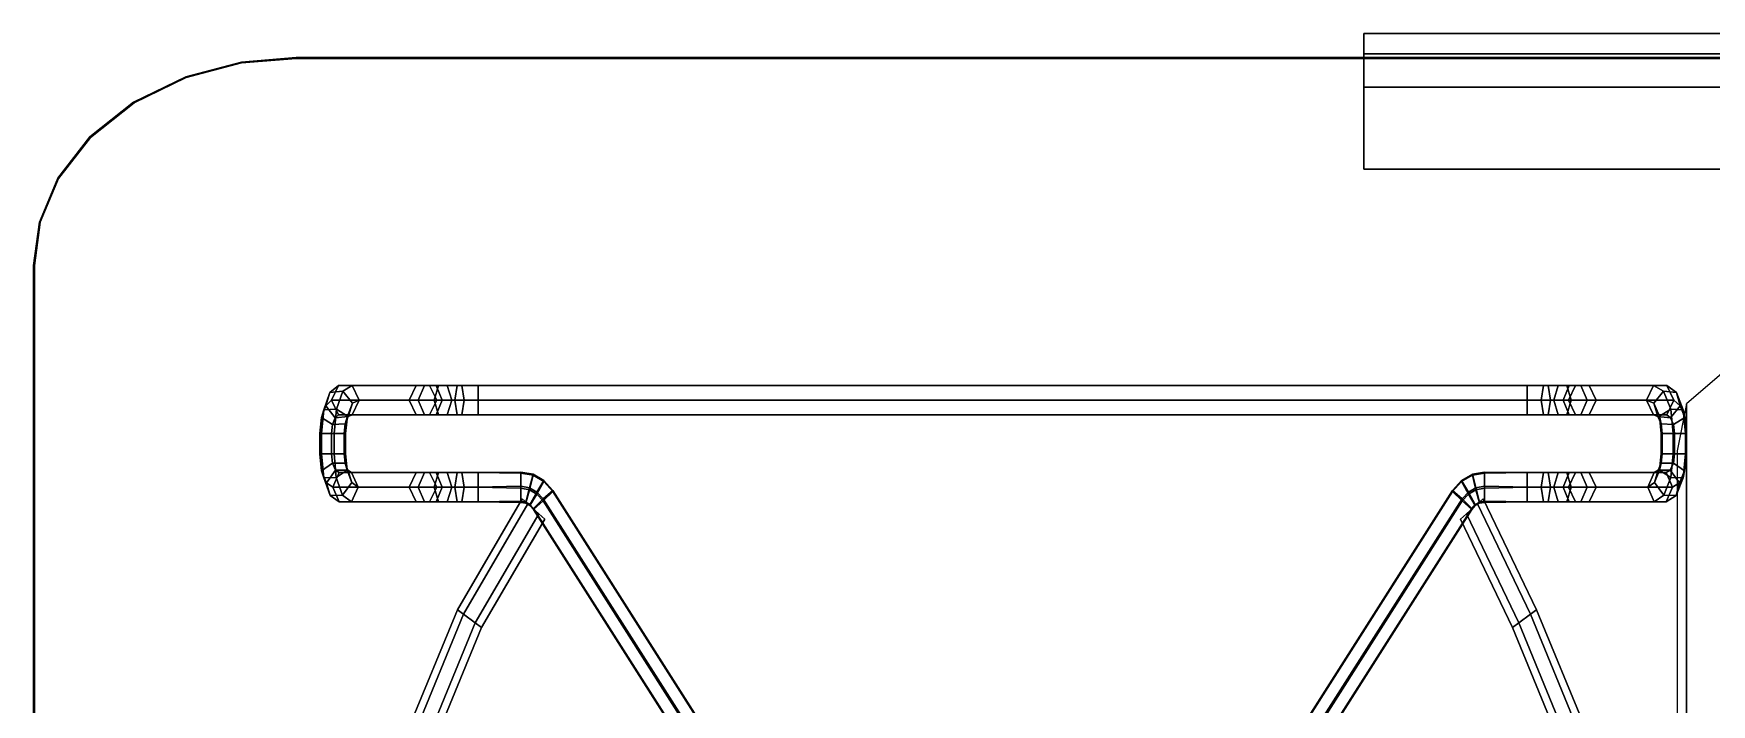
# Model space of a CAD drawing. Extents: x 126968 to 132038, y -1805 to 3860.
# Drawn here: x 129451.51 to 129476.88, y 2836.94 to 2847.09 of the extents above; entities that cross this region are included whole.
import ezdxf

# ---------------------------------------------------------------- set-up
doc = ezdxf.new("R2010")
doc.units = 0
doc.header["$MEASUREMENT"] = 0
doc.layers.get('0').update_dxf_attribs({"linetype": 'CONTINUOUS'})

msp = doc.modelspace()

# ---------------------------------------------------------------- meshes
mesh = msp.add_polyface()
corners = [(129471.629, 2846.274, -1.026), (129503.925, 2846.274, -1.026), (129471.629, 2846.274, 2.504), (129503.925, 2846.274, 2.504), (129503.925, 2846.274, 2.504), (129503.925, 2847.086, 2.504), (129471.629, 2846.274, 2.504), (129471.629, 2847.086, 2.504), (129503.925, 2846.274, -1.026), (129503.925, 2847.086, -1.026), (129503.925, 2846.274, 2.504), (129503.925, 2847.086, 2.504), (129471.629, 2846.274, -1.026), (129471.629, 2847.086, -1.026), (129503.925, 2846.274, -1.026), (129503.925, 2847.086, -1.026), (129471.629, 2846.274, 2.504), (129471.629, 2847.086, 2.504), (129471.629, 2846.274, -1.026), (129471.629, 2847.086, -1.026), (129471.629, 2847.086, -1.026), (129503.925, 2847.086, -1.026), (129471.629, 2847.086, 2.504), (129503.925, 2847.086, 2.504)]
mesh.append_faces([[corners[k] for k in face] for face in [(0, 1, 3, 2), (4, 5, 7, 6), (8, 9, 11, 10), (12, 13, 15, 14), (16, 17, 19, 18), (20, 22, 23, 21)]])
mesh = msp.add_polyface()
corners = [(129471.629, 2846.781, 2.802), (129503.925, 2846.781, 2.802), (129471.629, 2846.781, 3.641), (129503.925, 2846.781, 3.641), (129503.925, 2846.781, 3.641), (129503.925, 2847.086, 3.641), (129471.629, 2846.781, 3.641), (129471.629, 2847.086, 3.641), (129503.925, 2846.781, 2.802), (129503.925, 2847.086, 2.802), (129503.925, 2846.781, 3.641), (129503.925, 2847.086, 3.641), (129471.629, 2846.781, 2.802), (129471.629, 2847.086, 2.802), (129503.925, 2846.781, 2.802), (129503.925, 2847.086, 2.802), (129471.629, 2846.781, 3.641), (129471.629, 2847.086, 3.641), (129471.629, 2846.781, 2.802), (129471.629, 2847.086, 2.802), (129471.629, 2847.086, 2.802), (129503.925, 2847.086, 2.802), (129471.629, 2847.086, 3.641), (129503.925, 2847.086, 3.641)]
mesh.append_faces([[corners[k] for k in face] for face in [(0, 1, 3, 2), (4, 5, 7, 6), (8, 9, 11, 10), (12, 13, 15, 14), (16, 17, 19, 18), (20, 22, 23, 21)]])
mesh = msp.add_polyface()
corners = [(129471.629, 2847.086, 2.803), (129503.925, 2847.086, 2.803), (129471.629, 2845.036, 2.803), (129503.925, 2845.036, 2.803), (129503.925, 2845.036, 2.803), (129503.925, 2845.036, 2.504), (129471.629, 2845.036, 2.803), (129471.629, 2845.036, 2.504), (129503.925, 2847.086, 2.803), (129503.925, 2847.086, 2.504), (129503.925, 2845.036, 2.803), (129503.925, 2845.036, 2.504), (129471.629, 2847.086, 2.803), (129471.629, 2847.086, 2.504), (129503.925, 2847.086, 2.803), (129503.925, 2847.086, 2.504), (129471.629, 2845.036, 2.803), (129471.629, 2845.036, 2.504), (129471.629, 2847.086, 2.803), (129471.629, 2847.086, 2.504), (129471.629, 2847.086, 2.504), (129503.925, 2847.086, 2.504), (129471.629, 2845.036, 2.504), (129503.925, 2845.036, 2.504)]
mesh.append_faces([[corners[k] for k in face] for face in [(0, 2, 3, 1), (4, 6, 7, 5), (8, 10, 11, 9), (12, 14, 15, 13), (16, 18, 19, 17), (20, 21, 23, 22)]])
mesh = msp.add_polyface()
corners = [(129471.629, 2847.086, 3.641), (129503.925, 2847.086, 3.641), (129471.629, 2845.036, 3.641), (129503.925, 2845.036, 3.641), (129503.925, 2845.036, 3.641), (129503.925, 2845.036, 3.94), (129471.629, 2845.036, 3.641), (129471.629, 2845.036, 3.94), (129503.925, 2847.086, 3.641), (129503.925, 2847.086, 3.94), (129503.925, 2845.036, 3.641), (129503.925, 2845.036, 3.94), (129471.629, 2847.086, 3.641), (129471.629, 2847.086, 3.94), (129503.925, 2847.086, 3.641), (129503.925, 2847.086, 3.94), (129471.629, 2845.036, 3.641), (129471.629, 2845.036, 3.94), (129471.629, 2847.086, 3.641), (129471.629, 2847.086, 3.94), (129471.629, 2847.086, 3.94), (129503.925, 2847.086, 3.94), (129471.629, 2845.036, 3.94), (129503.925, 2845.036, 3.94)]
mesh.append_faces([[corners[k] for k in face] for face in [(0, 1, 3, 2), (4, 5, 7, 6), (8, 9, 11, 10), (12, 13, 15, 14), (16, 17, 19, 18), (20, 22, 23, 21)]])
mesh = msp.add_polyface()
corners = [(129520.072, 2784.392, 1.328), (129520.9, 2784.462, 1.345), (129521.742, 2784.684, 1.402), (129522.529, 2785.066, 1.499), (129523.191, 2785.591, 1.632), (129523.674, 2786.214, 1.79), (129523.955, 2786.88, 1.959), (129524.042, 2787.536, 2.125), (129520.072, 2784.392, 0.53), (129520.9, 2784.462, 0.548), (129521.742, 2784.684, 0.604), (129522.529, 2785.066, 0.701), (129523.191, 2785.591, 0.834), (129523.674, 2786.214, 0.992), (129523.955, 2786.88, 1.162), (129524.042, 2787.536, 1.328), (129524.042, 2843.577, 3.621), (129523.955, 2844.233, 3.621), (129523.674, 2844.899, 3.621), (129523.191, 2845.522, 3.621), (129522.529, 2846.047, 3.621), (129521.742, 2846.429, 3.621), (129520.9, 2846.651, 3.621), (129520.072, 2846.721, 3.621), (129524.042, 2843.577, 2.823), (129523.955, 2844.233, 2.823), (129523.674, 2844.899, 2.823), (129523.191, 2845.522, 2.823), (129522.529, 2846.047, 2.823), (129521.742, 2846.429, 2.823), (129520.9, 2846.651, 2.823), (129520.072, 2846.721, 2.823), (129455.482, 2846.721, 3.621), (129454.654, 2846.651, 3.621), (129453.812, 2846.429, 3.621), (129453.025, 2846.047, 3.621), (129452.363, 2845.522, 3.621), (129451.88, 2844.899, 3.621), (129451.599, 2844.233, 3.621), (129451.512, 2843.577, 3.621), (129455.482, 2846.721, 2.823), (129454.654, 2846.651, 2.823), (129453.812, 2846.429, 2.823), (129453.025, 2846.047, 2.823), (129452.363, 2845.522, 2.823), (129451.88, 2844.899, 2.823), (129451.599, 2844.233, 2.823), (129451.512, 2843.577, 2.823), (129451.512, 2787.536, 1.328), (129451.599, 2786.88, 1.162), (129451.88, 2786.214, 0.992), (129452.363, 2785.591, 0.834), (129453.025, 2785.066, 0.701), (129453.812, 2784.684, 0.604), (129454.654, 2784.462, 0.548), (129455.482, 2784.392, 0.53), (129451.512, 2787.536, 2.125), (129451.599, 2786.88, 1.959), (129451.88, 2786.214, 1.79), (129452.363, 2785.591, 1.632), (129453.025, 2785.066, 1.499), (129453.812, 2784.684, 1.402), (129454.654, 2784.462, 1.345), (129455.482, 2784.392, 1.328), (129524.042, 2787.536, 2.125), (129524.042, 2792.651, 2.859), (129524.042, 2799.457, 3.399), (129524.042, 2807.952, 3.745), (129524.042, 2818.138, 3.898), (129524.042, 2830.012, 3.856), (129524.042, 2843.577, 3.621), (129524.042, 2787.536, 1.328), (129524.042, 2792.651, 2.062), (129524.042, 2799.457, 2.602), (129524.042, 2807.952, 2.948), (129524.042, 2818.138, 3.1), (129524.042, 2830.012, 3.059), (129524.042, 2843.577, 2.823), (129451.512, 2787.536, 2.125), (129451.512, 2792.651, 2.859), (129451.512, 2799.457, 3.399), (129451.512, 2807.952, 3.745), (129451.512, 2818.138, 3.898), (129451.512, 2830.012, 3.856), (129451.512, 2843.577, 3.621), (129451.512, 2787.536, 1.328), (129451.512, 2792.651, 2.062), (129451.512, 2799.457, 2.602), (129451.512, 2807.952, 2.948), (129451.512, 2818.138, 3.1), (129451.512, 2830.012, 3.059), (129451.512, 2843.577, 2.823), (129455.482, 2784.392, 1.328), (129520.072, 2784.392, 1.328), (129455.482, 2784.392, 0.53), (129520.072, 2784.392, 0.53), (129520.072, 2846.721, 3.621), (129455.482, 2846.721, 3.621), (129520.072, 2846.721, 2.823), (129455.482, 2846.721, 2.823)]
mesh.append_faces([[corners[k] for k in face] for face in [(0, 8, 9, 1), (1, 9, 10, 2), (2, 10, 11, 3), (3, 11, 12, 4), (4, 12, 13, 5), (5, 13, 14, 6), (6, 14, 15, 7), (16, 24, 25, 17), (17, 25, 26, 18), (18, 26, 27, 19), (19, 27, 28, 20), (20, 28, 29, 21), (21, 29, 30, 22), (22, 30, 31, 23), (32, 40, 41, 33), (33, 41, 42, 34), (34, 42, 43, 35), (35, 43, 44, 36), (36, 44, 45, 37), (37, 45, 46, 38), (38, 46, 47, 39), (48, 49, 57, 56), (49, 50, 58, 57), (50, 51, 59, 58), (51, 52, 60, 59), (52, 53, 61, 60), (53, 54, 62, 61), (54, 55, 63, 62), (64, 71, 72, 65), (65, 72, 73, 66), (66, 73, 74, 67), (67, 74, 75, 68), (68, 75, 76, 69), (69, 76, 77, 70), (78, 79, 86, 85), (79, 80, 87, 86), (80, 81, 88, 87), (81, 82, 89, 88), (82, 83, 90, 89), (83, 84, 91, 90), (92, 94, 95, 93), (96, 98, 99, 97)]])
mesh = msp.add_polyface()
corners = [(129520.072, 2784.403, 1.328), (129520.898, 2784.471, 1.345), (129521.736, 2784.693, 1.402), (129522.521, 2785.074, 1.499), (129523.181, 2785.597, 1.632), (129523.663, 2786.218, 1.79), (129523.943, 2786.882, 1.959), (129524.03, 2787.536, 2.125), (129520.072, 2784.403, 0.53), (129520.898, 2784.471, 0.548), (129521.736, 2784.693, 0.604), (129522.521, 2785.074, 0.701), (129523.181, 2785.597, 0.834), (129523.663, 2786.218, 0.992), (129523.943, 2786.882, 1.162), (129524.03, 2787.536, 1.328), (129524.03, 2843.577, 3.621), (129523.943, 2844.231, 3.621), (129523.663, 2844.895, 3.621), (129523.181, 2845.516, 3.621), (129522.521, 2846.039, 3.621), (129521.736, 2846.42, 3.621), (129520.898, 2846.642, 3.621), (129520.072, 2846.71, 3.621), (129524.03, 2843.577, 2.823), (129523.943, 2844.231, 2.823), (129523.663, 2844.895, 2.823), (129523.181, 2845.516, 2.823), (129522.521, 2846.039, 2.823), (129521.736, 2846.42, 2.823), (129520.898, 2846.642, 2.823), (129520.072, 2846.71, 2.823), (129455.482, 2846.71, 3.621), (129454.656, 2846.642, 3.621), (129453.818, 2846.42, 3.621), (129453.033, 2846.039, 3.621), (129452.373, 2845.516, 3.621), (129451.891, 2844.895, 3.621), (129451.611, 2844.231, 3.621), (129451.524, 2843.577, 3.621), (129455.482, 2846.71, 2.823), (129454.656, 2846.642, 2.823), (129453.818, 2846.42, 2.823), (129453.033, 2846.039, 2.823), (129452.373, 2845.516, 2.823), (129451.891, 2844.895, 2.823), (129451.611, 2844.231, 2.823), (129451.524, 2843.577, 2.823), (129451.524, 2787.536, 1.328), (129451.611, 2786.882, 1.162), (129451.891, 2786.218, 0.992), (129452.373, 2785.597, 0.834), (129453.033, 2785.074, 0.701), (129453.818, 2784.693, 0.604), (129454.656, 2784.471, 0.548), (129455.482, 2784.403, 0.53), (129451.524, 2787.536, 2.125), (129451.611, 2786.882, 1.959), (129451.891, 2786.218, 1.79), (129452.373, 2785.597, 1.632), (129453.033, 2785.074, 1.499), (129453.818, 2784.693, 1.402), (129454.656, 2784.471, 1.345), (129455.482, 2784.403, 1.328), (129524.03, 2787.536, 2.125), (129524.03, 2792.651, 2.859), (129524.03, 2799.457, 3.399), (129524.03, 2807.952, 3.745), (129524.03, 2818.138, 3.898), (129524.03, 2830.012, 3.856), (129524.03, 2843.577, 3.621), (129524.03, 2787.536, 1.328), (129524.03, 2792.651, 2.062), (129524.03, 2799.457, 2.602), (129524.03, 2807.952, 2.948), (129524.03, 2818.138, 3.1), (129524.03, 2830.012, 3.059), (129524.03, 2843.577, 2.823), (129451.524, 2787.536, 2.125), (129451.524, 2792.651, 2.859), (129451.524, 2799.457, 3.399), (129451.524, 2807.952, 3.745), (129451.524, 2818.138, 3.898), (129451.524, 2830.012, 3.856), (129451.524, 2843.577, 3.621), (129451.524, 2787.536, 1.328), (129451.524, 2792.651, 2.062), (129451.524, 2799.457, 2.602), (129451.524, 2807.952, 2.948), (129451.524, 2818.138, 3.1), (129451.524, 2830.012, 3.059), (129451.524, 2843.577, 2.823), (129455.482, 2784.403, 1.328), (129520.072, 2784.403, 1.328), (129455.482, 2784.403, 0.53), (129520.072, 2784.403, 0.53), (129520.072, 2846.71, 3.621), (129455.482, 2846.71, 3.621), (129520.072, 2846.71, 2.823), (129455.482, 2846.71, 2.823)]
mesh.append_faces([[corners[k] for k in face] for face in [(0, 8, 9, 1), (1, 9, 10, 2), (2, 10, 11, 3), (3, 11, 12, 4), (4, 12, 13, 5), (5, 13, 14, 6), (6, 14, 15, 7), (16, 24, 25, 17), (17, 25, 26, 18), (18, 26, 27, 19), (19, 27, 28, 20), (20, 28, 29, 21), (21, 29, 30, 22), (22, 30, 31, 23), (32, 40, 41, 33), (33, 41, 42, 34), (34, 42, 43, 35), (35, 43, 44, 36), (36, 44, 45, 37), (37, 45, 46, 38), (38, 46, 47, 39), (48, 49, 57, 56), (49, 50, 58, 57), (50, 51, 59, 58), (51, 52, 60, 59), (52, 53, 61, 60), (53, 54, 62, 61), (54, 55, 63, 62), (64, 71, 72, 65), (65, 72, 73, 66), (66, 73, 74, 67), (67, 74, 75, 68), (68, 75, 76, 69), (69, 76, 77, 70), (78, 79, 86, 85), (79, 80, 87, 86), (80, 81, 88, 87), (81, 82, 89, 88), (82, 83, 90, 89), (83, 84, 91, 90), (92, 94, 95, 93), (96, 98, 99, 97)]])
mesh = msp.add_polyface()
corners = [(129478.8, 2840.777, -2.634), (129478.8, 2796.661, -2.634), (129478.727, 2841.484, -2.485), (129478.727, 2841.484, -2.485), (129478.727, 2795.953, -2.485), (129478.727, 2795.953, -2.485), (129477.841, 2842.067, -2.063), (129477.841, 2842.067, -2.063), (129477.841, 2795.371, -2.21), (129477.841, 2795.371, -2.21), (129477.841, 2842.422, -1.444), (129477.841, 2842.422, -1.444), (129477.841, 2795.015, -1.444), (129477.841, 2795.015, -1.444), (129477.182, 2842.422, -1.444), (129477.182, 2842.422, -1.444), (129477.182, 2795.015, -1.444), (129477.182, 2795.015, -1.444), (129477.181, 2842.067, -2.063), (129477.181, 2842.067, -2.063), (129477.181, 2795.371, -2.196), (129477.181, 2795.371, -2.196), (129476.508, 2841.484, -2.485), (129476.508, 2841.484, -2.485), (129476.508, 2795.953, -2.485), (129476.508, 2795.953, -2.485), (129476.367, 2840.777, -2.634), (129476.367, 2796.661, -2.634)]
mesh.append_faces([[corners[k] for k in face] for face in [(14, 16, 13, 11), (26, 27, 25, 23), (1, 0, 2, 4), (22, 24, 20, 18), (5, 3, 7, 9), (19, 21, 17, 15), (8, 6, 10, 12)]])
mesh = msp.add_polyface()
corners = [(129456.418, 2840.225, -2.078), (129456.323, 2840.295, -2.299), (129456.265, 2840.485, -2.145), (129456.321, 2840.446, -2.021), (129456.077, 2840.483, -2.037), (129456.133, 2840.446, -1.912), (129455.939, 2840.291, -2.079), (129456.036, 2840.225, -1.855), (129456.255, 2840.482, -2.458), (129456.223, 2840.591, -2.233), (129456.034, 2840.587, -2.13), (129455.867, 2840.475, -2.247), (129455.84, 2840.732, -2.31), (129455.864, 2840.732, -2.561), (129455.899, 2840.366, -2.472), (129456.055, 2840.732, -2.66), (129456.089, 2840.37, -2.575), (129456.231, 2840.732, -2.514), (129456.208, 2840.732, -2.264), (129456.017, 2840.732, -2.164), (129456.231, 2841.036, -2.514), (129456.055, 2841.036, -2.66), (129455.864, 2841.036, -2.561), (129455.84, 2841.036, -2.31), (129456.017, 2841.036, -2.164), (129456.208, 2841.036, -2.264), (129457.608, 2841.543, 0.566), (129457.501, 2841.322, 0.595), (129456.329, 2841.322, -1.995), (129456.435, 2841.543, -2.024), (129457.298, 2841.322, 0.65), (129456.125, 2841.322, -1.938), (129457.191, 2841.543, 0.679), (129456.019, 2841.543, -1.909), (129457.298, 2841.764, 0.65), (129456.125, 2841.764, -1.938), (129457.501, 2841.764, 0.595), (129456.329, 2841.764, -1.995), (129457.501, 2840.446, 0.595), (129457.608, 2840.225, 0.566), (129457.298, 2840.446, 0.65), (129457.191, 2840.225, 0.679), (129456.27, 2841.293, -2.128), (129456.333, 2841.494, -2.265), (129456.072, 2841.274, -2.054), (129455.929, 2841.456, -2.114), (129455.993, 2841.657, -2.251), (129456.19, 2841.676, -2.324), (129456.224, 2841.183, -2.229), (129456.257, 2841.299, -2.45), (129456.033, 2841.175, -2.133), (129455.866, 2841.28, -2.254), (129455.899, 2841.395, -2.476), (129456.09, 2841.404, -2.572)]
mesh.append_faces([[corners[k] for k in face] for face in [(0, 1, 2, 3), (3, 2, 4, 5), (5, 4, 6, 7), (1, 8, 9, 2), (2, 9, 10, 4), (4, 10, 11, 6), (11, 12, 13, 14), (14, 13, 15, 16), (16, 15, 17, 8), (8, 17, 18, 9), (9, 18, 19, 10), (10, 19, 12, 11), (20, 17, 15, 21), (21, 15, 13, 22), (22, 13, 12, 23), (23, 12, 19, 24), (24, 19, 18, 25), (25, 18, 17, 20), (26, 27, 28, 29), (27, 30, 31, 28), (30, 32, 33, 31), (32, 34, 35, 33), (34, 36, 37, 35), (0, 3, 38, 39), (3, 5, 40, 38), (5, 7, 41, 40), (29, 28, 42, 43), (28, 31, 44, 42), (31, 33, 45, 44), (33, 35, 46, 45), (35, 37, 47, 46), (37, 29, 43, 47), (43, 42, 48, 49), (42, 44, 50, 48), (44, 45, 51, 50), (45, 46, 52, 51), (46, 47, 53, 52), (47, 43, 49, 53), (49, 48, 25, 20), (48, 50, 24, 25), (50, 51, 23, 24), (51, 52, 22, 23), (52, 53, 21, 22), (53, 49, 20, 21)]])
mesh = msp.add_polyface()
corners = [(129458.233, 2840.446, 1.514), (129458.882, 2840.438, 1.528), (129458.882, 2840.453, 1.284), (129458.233, 2840.446, 1.27), (129458.882, 2840.241, 1.144), (129458.233, 2840.225, 1.143), (129457.501, 2841.764, 0.595), (129457.608, 2841.543, 0.566), (129456.435, 2841.543, -2.024), (129456.329, 2841.764, -1.995), (129458.233, 2840.225, 1.641), (129457.917, 2840.446, 1.452), (129457.881, 2840.225, 1.572), (129457.986, 2840.446, 1.222), (129458.022, 2840.225, 1.101), (129457.636, 2840.446, 1.272), (129457.568, 2840.225, 1.372), (129457.766, 2840.446, 1.081), (129457.834, 2840.225, 0.981), (129457.422, 2840.446, 0.994), (129457.329, 2840.225, 1.063), (129457.598, 2840.446, 0.864), (129457.691, 2840.225, 0.796), (129457.298, 2840.446, 0.65), (129457.191, 2840.225, 0.679), (129457.501, 2840.446, 0.595), (129457.608, 2840.225, 0.566), (129458.233, 2841.543, 1.143), (129458.233, 2841.322, 1.27), (129457.986, 2841.322, 1.222), (129458.022, 2841.543, 1.101), (129458.233, 2841.322, 1.514), (129457.917, 2841.322, 1.452), (129458.233, 2841.543, 1.641), (129457.881, 2841.543, 1.572), (129458.233, 2841.764, 1.514), (129457.917, 2841.764, 1.452), (129458.233, 2841.764, 1.27), (129457.986, 2841.764, 1.222), (129457.766, 2841.322, 1.081), (129457.834, 2841.543, 0.981), (129457.636, 2841.322, 1.272), (129457.568, 2841.543, 1.372), (129457.636, 2841.764, 1.272), (129457.766, 2841.764, 1.081), (129457.598, 2841.322, 0.864), (129457.691, 2841.543, 0.796), (129457.422, 2841.322, 0.994), (129457.329, 2841.543, 1.063), (129457.422, 2841.764, 0.994), (129457.598, 2841.764, 0.864), (129457.501, 2841.322, 0.595), (129457.298, 2841.322, 0.65), (129457.191, 2841.543, 0.679), (129457.298, 2841.764, 0.65), (129458.882, 2840.241, 1.144), (129458.882, 2840.453, 1.284), (129459.064, 2840.421, 1.284), (129459.009, 2840.218, 1.144), (129459.064, 2840.405, 1.528), (129459.229, 2840.311, 1.528), (129459.229, 2840.326, 1.284), (129474.099, 2841.543, 1.641), (129474.099, 2841.764, 1.514), (129458.233, 2841.764, 1.514), (129458.233, 2841.543, 1.641), (129474.099, 2841.764, 1.27), (129458.233, 2841.764, 1.27), (129474.099, 2841.543, 1.143), (129458.233, 2841.543, 1.143)]
mesh.append_faces([[corners[k] for k in face] for face in [(0, 1, 2, 3), (3, 2, 4, 5), (6, 7, 8, 9), (10, 0, 11, 12), (0, 3, 13, 11), (3, 5, 14, 13), (12, 11, 15, 16), (11, 13, 17, 15), (13, 14, 18, 17), (16, 15, 19, 20), (15, 17, 21, 19), (17, 18, 22, 21), (20, 19, 23, 24), (19, 21, 25, 23), (21, 22, 26, 25), (27, 28, 29, 30), (28, 31, 32, 29), (31, 33, 34, 32), (33, 35, 36, 34), (35, 37, 38, 36), (37, 27, 30, 38), (30, 29, 39, 40), (29, 32, 41, 39), (32, 34, 42, 41), (34, 36, 43, 42), (36, 38, 44, 43), (38, 30, 40, 44), (40, 39, 45, 46), (39, 41, 47, 45), (41, 42, 48, 47), (42, 43, 49, 48), (43, 44, 50, 49), (44, 40, 46, 50), (46, 45, 51, 7), (45, 47, 52, 51), (47, 48, 53, 52), (48, 49, 54, 53), (49, 50, 6, 54), (50, 46, 7, 6), (55, 56, 57, 58), (56, 1, 59, 57), (57, 59, 60, 61), (62, 63, 64, 65), (63, 66, 67, 64), (66, 68, 69, 67)]])
mesh = msp.add_polyface()
corners = [(129474.099, 2840.446, 1.514), (129474.099, 2840.446, 1.27), (129473.45, 2840.453, 1.284), (129473.45, 2840.438, 1.528), (129474.099, 2840.225, 1.143), (129473.45, 2840.241, 1.144), (129474.099, 2840.225, 1.641), (129474.451, 2840.225, 1.572), (129474.415, 2840.446, 1.452), (129474.346, 2840.446, 1.222), (129474.31, 2840.225, 1.101), (129474.764, 2840.225, 1.372), (129474.696, 2840.446, 1.272), (129474.566, 2840.446, 1.081), (129474.498, 2840.225, 0.981), (129475.003, 2840.225, 1.063), (129474.91, 2840.446, 0.994), (129474.733, 2840.446, 0.864), (129474.641, 2840.225, 0.796), (129475.141, 2840.225, 0.679), (129475.034, 2840.446, 0.65), (129474.83, 2840.446, 0.595), (129474.724, 2840.225, 0.566), (129474.099, 2841.543, 1.143), (129474.31, 2841.543, 1.101), (129474.346, 2841.322, 1.222), (129474.099, 2841.322, 1.27), (129474.415, 2841.322, 1.452), (129474.099, 2841.322, 1.514), (129474.451, 2841.543, 1.572), (129474.099, 2841.543, 1.641), (129474.415, 2841.764, 1.452), (129474.099, 2841.764, 1.514), (129474.346, 2841.764, 1.222), (129474.099, 2841.764, 1.27), (129474.498, 2841.543, 0.981), (129474.566, 2841.322, 1.081), (129474.696, 2841.322, 1.272), (129474.764, 2841.543, 1.372), (129474.696, 2841.764, 1.272), (129474.566, 2841.764, 1.081), (129474.641, 2841.543, 0.796), (129474.733, 2841.322, 0.864), (129474.91, 2841.322, 0.994), (129475.003, 2841.543, 1.063), (129474.91, 2841.764, 0.994), (129474.733, 2841.764, 0.864), (129474.724, 2841.543, 0.566), (129474.83, 2841.322, 0.595), (129475.034, 2841.322, 0.65), (129475.141, 2841.543, 0.679), (129475.034, 2841.764, 0.65), (129474.83, 2841.764, 0.595), (129458.233, 2841.322, 1.27), (129458.233, 2841.543, 1.143), (129458.233, 2841.322, 1.514), (129458.233, 2841.543, 1.641), (129473.45, 2840.241, 1.144), (129473.323, 2840.218, 1.144), (129473.268, 2840.421, 1.284), (129473.45, 2840.453, 1.284), (129473.268, 2840.405, 1.528), (129473.45, 2840.438, 1.528), (129473.103, 2840.326, 1.284), (129473.103, 2840.311, 1.528)]
mesh.append_faces([[corners[k] for k in face] for face in [(0, 1, 2, 3), (1, 4, 5, 2), (6, 7, 8, 0), (0, 8, 9, 1), (1, 9, 10, 4), (7, 11, 12, 8), (8, 12, 13, 9), (9, 13, 14, 10), (11, 15, 16, 12), (12, 16, 17, 13), (13, 17, 18, 14), (15, 19, 20, 16), (16, 20, 21, 17), (17, 21, 22, 18), (23, 24, 25, 26), (26, 25, 27, 28), (28, 27, 29, 30), (30, 29, 31, 32), (32, 31, 33, 34), (34, 33, 24, 23), (24, 35, 36, 25), (25, 36, 37, 27), (27, 37, 38, 29), (29, 38, 39, 31), (31, 39, 40, 33), (33, 40, 35, 24), (35, 41, 42, 36), (36, 42, 43, 37), (37, 43, 44, 38), (38, 44, 45, 39), (39, 45, 46, 40), (40, 46, 41, 35), (41, 47, 48, 42), (42, 48, 49, 43), (43, 49, 50, 44), (44, 50, 51, 45), (45, 51, 52, 46), (46, 52, 47, 41), (23, 26, 53, 54), (26, 28, 55, 53), (28, 30, 56, 55), (57, 58, 59, 60), (60, 59, 61, 62), (59, 63, 64, 61)]])
mesh = msp.add_polyface()
corners = [(129475.922, 2840.225, -2.08), (129476.018, 2840.446, -2.019), (129476.077, 2840.485, -2.14), (129476.025, 2840.295, -2.297), (129476.201, 2840.446, -1.901), (129476.261, 2840.483, -2.023), (129476.297, 2840.225, -1.839), (129476.401, 2840.291, -2.059), (129476.122, 2840.591, -2.226), (129476.099, 2840.482, -2.452), (129476.308, 2840.587, -2.114), (129476.478, 2840.475, -2.223), (129476.454, 2840.366, -2.449), (129476.493, 2840.732, -2.536), (129476.508, 2840.732, -2.285), (129476.269, 2840.37, -2.562), (129476.306, 2840.732, -2.645), (129476.125, 2840.732, -2.508), (129476.139, 2840.732, -2.256), (129476.326, 2840.732, -2.147), (129476.125, 2841.036, -2.508), (129476.306, 2841.036, -2.645), (129476.493, 2841.036, -2.536), (129476.508, 2841.036, -2.285), (129476.326, 2841.036, -2.147), (129476.139, 2841.036, -2.256), (129474.724, 2841.543, 0.566), (129475.903, 2841.543, -2.028), (129476.008, 2841.322, -1.993), (129474.83, 2841.322, 0.595), (129476.21, 2841.322, -1.927), (129475.034, 2841.322, 0.65), (129476.315, 2841.543, -1.892), (129475.141, 2841.543, 0.679), (129476.21, 2841.764, -1.927), (129475.034, 2841.764, 0.65), (129476.008, 2841.764, -1.993), (129474.83, 2841.764, 0.595), (129474.724, 2840.225, 0.566), (129474.83, 2840.446, 0.595), (129475.034, 2840.446, 0.65), (129475.141, 2840.225, 0.679), (129476.013, 2841.494, -2.263), (129476.072, 2841.293, -2.123), (129476.267, 2841.274, -2.04), (129476.412, 2841.456, -2.093), (129476.354, 2841.657, -2.233), (129476.159, 2841.676, -2.316), (129476.097, 2841.299, -2.445), (129476.122, 2841.183, -2.222), (129476.309, 2841.175, -2.117), (129476.48, 2841.28, -2.23), (129476.455, 2841.395, -2.453), (129476.268, 2841.404, -2.558)]
mesh.append_faces([[corners[k] for k in face] for face in [(0, 1, 2, 3), (1, 4, 5, 2), (4, 6, 7, 5), (3, 2, 8, 9), (2, 5, 10, 8), (5, 7, 11, 10), (11, 12, 13, 14), (12, 15, 16, 13), (15, 9, 17, 16), (9, 8, 18, 17), (8, 10, 19, 18), (10, 11, 14, 19), (20, 21, 16, 17), (21, 22, 13, 16), (22, 23, 14, 13), (23, 24, 19, 14), (24, 25, 18, 19), (25, 20, 17, 18), (26, 27, 28, 29), (29, 28, 30, 31), (31, 30, 32, 33), (33, 32, 34, 35), (35, 34, 36, 37), (37, 36, 27, 26), (0, 38, 39, 1), (1, 39, 40, 4), (4, 40, 41, 6), (27, 42, 43, 28), (28, 43, 44, 30), (30, 44, 45, 32), (32, 45, 46, 34), (34, 46, 47, 36), (36, 47, 42, 27), (42, 48, 49, 43), (43, 49, 50, 44), (44, 50, 51, 45), (45, 51, 52, 46), (46, 52, 53, 47), (47, 53, 48, 42), (48, 20, 25, 49), (49, 25, 24, 50), (50, 24, 23, 51), (51, 23, 22, 52), (52, 22, 21, 53), (53, 21, 20, 48)]])
mesh = msp.add_polyface()
corners = [(129456.036, 2840.225, -1.855), (129455.939, 2840.291, -2.079), (129455.998, 2840.1, -2.234), (129456.133, 2840.004, -1.912), (129456.185, 2840.103, -2.341), (129456.321, 2840.004, -2.021), (129456.323, 2840.295, -2.299), (129456.418, 2840.225, -2.078), (129455.867, 2840.475, -2.247), (129455.899, 2840.366, -2.472), (129456.089, 2840.37, -2.575), (129456.255, 2840.482, -2.458), (129458.233, 2840.225, 1.143), (129458.882, 2840.241, 1.144), (129458.882, 2840.012, 1.257), (129458.233, 2840.004, 1.27), (129458.882, 2839.996, 1.5), (129458.233, 2840.004, 1.514), (129458.882, 2840.209, 1.641), (129458.233, 2840.225, 1.641), (129458.882, 2840.438, 1.528), (129458.233, 2840.446, 1.514), (129457.298, 2840.004, 0.65), (129457.191, 2840.225, 0.679), (129457.501, 2840.004, 0.595), (129457.608, 2840.225, 0.566), (129457.986, 2840.004, 1.222), (129458.022, 2840.225, 1.101), (129457.917, 2840.004, 1.452), (129457.881, 2840.225, 1.572), (129457.766, 2840.004, 1.081), (129457.834, 2840.225, 0.981), (129457.636, 2840.004, 1.272), (129457.568, 2840.225, 1.372), (129457.598, 2840.004, 0.864), (129457.691, 2840.225, 0.796), (129457.422, 2840.004, 0.994), (129457.329, 2840.225, 1.063), (129458.882, 2839.996, 1.5), (129458.954, 2839.984, 1.5), (129459.009, 2840.186, 1.641), (129458.882, 2840.012, 1.257), (129458.954, 2839.999, 1.257), (129458.882, 2840.241, 1.144), (129459.009, 2840.218, 1.144), (129459.064, 2840.405, 1.528), (129459.018, 2839.947, 1.5), (129459.124, 2840.121, 1.641), (129459.018, 2839.962, 1.257), (129459.124, 2840.152, 1.144), (129459.064, 2840.421, 1.284), (129459.229, 2840.326, 1.284), (129459.229, 2840.311, 1.528), (129459.071, 2839.888, 1.5), (129459.217, 2840.017, 1.641), (129459.071, 2839.904, 1.257), (129459.217, 2840.049, 1.144), (129459.071, 2839.904, 1.257), (129459.363, 2840.178, 1.284), (129459.363, 2840.163, 1.528), (129457.92, 2838.373, 1.379), (129458.901, 2840.051, 1.379), (129458.988, 2839.972, 1.161), (129458.013, 2838.305, 1.161), (129459.154, 2839.821, 1.161), (129458.191, 2838.175, 1.161), (129458.191, 2838.175, 1.596), (129459.154, 2839.821, 1.596), (129458.988, 2839.972, 1.596), (129458.013, 2838.305, 1.596), (129458.901, 2840.051, 1.379), (129457.92, 2838.373, 1.379)]
mesh.append_faces([[corners[k] for k in face] for face in [(0, 1, 2, 3), (3, 2, 4, 5), (5, 4, 6, 7), (1, 8, 9, 2), (2, 9, 10, 4), (4, 10, 11, 6), (12, 13, 14, 15), (15, 14, 16, 17), (17, 16, 18, 19), (19, 18, 20, 21), (0, 3, 22, 23), (3, 5, 24, 22), (5, 7, 25, 24), (12, 15, 26, 27), (15, 17, 28, 26), (17, 19, 29, 28), (27, 26, 30, 31), (26, 28, 32, 30), (28, 29, 33, 32), (31, 30, 34, 35), (30, 32, 36, 34), (32, 33, 37, 36), (35, 34, 24, 25), (34, 36, 22, 24), (36, 37, 23, 22), (18, 38, 39, 40), (38, 41, 42, 39), (41, 43, 44, 42), (20, 18, 40, 45), (40, 39, 46, 47), (39, 42, 48, 46), (42, 44, 49, 48), (44, 50, 51, 49), (45, 40, 47, 52), (47, 46, 53, 54), (46, 48, 55, 53), (48, 49, 56, 57), (49, 51, 58, 56), (51, 52, 59, 58), (52, 47, 54, 59), (60, 61, 62, 63), (63, 62, 64, 65), (66, 67, 68, 69), (69, 68, 70, 71)]])
mesh = msp.add_polyface()
corners = [(129476.297, 2840.225, -1.839), (129476.201, 2840.004, -1.901), (129476.348, 2840.1, -2.216), (129476.401, 2840.291, -2.059), (129476.018, 2840.004, -2.019), (129476.164, 2840.103, -2.333), (129475.922, 2840.225, -2.08), (129476.025, 2840.295, -2.297), (129476.454, 2840.366, -2.449), (129476.478, 2840.475, -2.223), (129476.269, 2840.37, -2.562), (129476.099, 2840.482, -2.452), (129474.099, 2840.225, 1.143), (129474.099, 2840.004, 1.27), (129473.45, 2840.012, 1.257), (129473.45, 2840.241, 1.144), (129474.099, 2840.004, 1.514), (129473.45, 2839.996, 1.5), (129474.099, 2840.225, 1.641), (129473.45, 2840.209, 1.641), (129474.099, 2840.446, 1.514), (129473.45, 2840.438, 1.528), (129475.141, 2840.225, 0.679), (129475.034, 2840.004, 0.65), (129474.83, 2840.004, 0.595), (129474.724, 2840.225, 0.566), (129474.31, 2840.225, 1.101), (129474.346, 2840.004, 1.222), (129474.415, 2840.004, 1.452), (129474.451, 2840.225, 1.572), (129474.498, 2840.225, 0.981), (129474.566, 2840.004, 1.081), (129474.696, 2840.004, 1.272), (129474.764, 2840.225, 1.372), (129474.641, 2840.225, 0.796), (129474.733, 2840.004, 0.864), (129474.91, 2840.004, 0.994), (129475.003, 2840.225, 1.063), (129473.45, 2840.209, 1.641), (129473.323, 2840.186, 1.641), (129473.378, 2839.984, 1.5), (129473.45, 2839.996, 1.5), (129473.378, 2839.999, 1.257), (129473.45, 2840.012, 1.257), (129473.323, 2840.218, 1.144), (129473.45, 2840.241, 1.144), (129473.45, 2840.438, 1.528), (129473.268, 2840.405, 1.528), (129473.208, 2840.121, 1.641), (129473.313, 2839.947, 1.5), (129473.313, 2839.962, 1.257), (129473.208, 2840.152, 1.144), (129473.103, 2840.326, 1.284), (129473.268, 2840.421, 1.284), (129473.103, 2840.311, 1.528), (129473.114, 2840.017, 1.641), (129473.261, 2839.888, 1.5), (129473.261, 2839.904, 1.257), (129473.114, 2840.049, 1.144), (129472.968, 2840.178, 1.284), (129472.968, 2840.163, 1.528), (129474.24, 2838.373, 1.379), (129474.147, 2838.305, 1.161), (129473.344, 2839.972, 1.161), (129473.43, 2840.051, 1.379), (129473.969, 2838.175, 1.161), (129473.178, 2839.821, 1.161), (129473.969, 2838.175, 1.596), (129474.147, 2838.305, 1.596), (129473.344, 2839.972, 1.596), (129473.178, 2839.821, 1.596), (129474.24, 2838.373, 1.379), (129473.43, 2840.051, 1.379)]
mesh.append_faces([[corners[k] for k in face] for face in [(0, 1, 2, 3), (1, 4, 5, 2), (4, 6, 7, 5), (3, 2, 8, 9), (2, 5, 10, 8), (5, 7, 11, 10), (12, 13, 14, 15), (13, 16, 17, 14), (16, 18, 19, 17), (18, 20, 21, 19), (0, 22, 23, 1), (1, 23, 24, 4), (4, 24, 25, 6), (12, 26, 27, 13), (13, 27, 28, 16), (16, 28, 29, 18), (26, 30, 31, 27), (27, 31, 32, 28), (28, 32, 33, 29), (30, 34, 35, 31), (31, 35, 36, 32), (32, 36, 37, 33), (34, 25, 24, 35), (35, 24, 23, 36), (36, 23, 22, 37), (38, 39, 40, 41), (41, 40, 42, 43), (43, 42, 44, 45), (46, 47, 39, 38), (39, 48, 49, 40), (40, 49, 50, 42), (42, 50, 51, 44), (44, 51, 52, 53), (47, 54, 48, 39), (48, 55, 56, 49), (49, 56, 57, 50), (50, 57, 58, 51), (51, 58, 59, 52), (52, 59, 60, 54), (54, 60, 55, 48), (61, 62, 63, 64), (62, 65, 66, 63), (67, 68, 69, 70), (68, 71, 72, 69)]])
mesh = msp.add_polyface()
corners = [(129459.071, 2839.904, 1.257), (129464.621, 2831.186, 1.258), (129464.615, 2831.18, 1.51), (129459.071, 2839.888, 1.5), (129464.753, 2831.31, 1.641), (129459.217, 2840.017, 1.641), (129464.904, 2831.452, 1.526), (129459.363, 2840.163, 1.528), (129464.91, 2831.458, 1.274), (129459.363, 2840.178, 1.284), (129464.772, 2831.328, 1.143), (129459.217, 2840.049, 1.144), (129464.814, 2830.626, 1.258), (129464.762, 2830.933, 1.258), (129464.944, 2831.005, 1.143), (129465.006, 2830.626, 1.143), (129464.805, 2830.626, 1.51), (129464.754, 2830.93, 1.51), (129464.982, 2830.626, 1.641), (129464.922, 2830.996, 1.641), (129465.174, 2830.626, 1.526), (129465.104, 2831.069, 1.526), (129465.182, 2830.626, 1.274), (129465.112, 2831.072, 1.274), (129456.188, 2830.626, 1.379), (129456.325, 2832.673, 1.379), (129456.433, 2832.653, 1.161), (129456.297, 2830.626, 1.161), (129456.639, 2832.614, 1.161), (129456.507, 2830.626, 1.161), (129456.747, 2832.594, 1.379), (129456.616, 2830.626, 1.379), (129456.639, 2832.614, 1.596), (129456.507, 2830.626, 1.596), (129456.433, 2832.653, 1.596), (129456.297, 2830.626, 1.596), (129456.325, 2832.673, 1.379), (129456.188, 2830.626, 1.379), (129456.637, 2834.67, 1.379), (129456.741, 2834.631, 1.161), (129456.941, 2834.557, 1.161), (129457.045, 2834.518, 1.379), (129456.941, 2834.557, 1.596), (129456.741, 2834.631, 1.596), (129456.637, 2834.67, 1.379), (129457.182, 2836.577, 1.379), (129457.281, 2836.522, 1.161), (129457.47, 2836.417, 1.161), (129457.569, 2836.362, 1.379), (129457.47, 2836.417, 1.596), (129457.281, 2836.522, 1.596), (129457.182, 2836.577, 1.379), (129457.92, 2838.373, 1.379), (129458.013, 2838.305, 1.161), (129458.191, 2838.175, 1.161), (129458.284, 2838.106, 1.379), (129458.191, 2838.175, 1.596), (129458.013, 2838.305, 1.596), (129457.92, 2838.373, 1.379), (129459.154, 2839.821, 1.161), (129459.241, 2839.742, 1.379), (129459.154, 2839.821, 1.596)]
mesh.append_faces([[corners[k] for k in face] for face in [(0, 1, 2, 3), (3, 2, 4, 5), (5, 4, 6, 7), (7, 6, 8, 9), (9, 8, 10, 11), (11, 10, 1, 0), (12, 13, 14, 15), (13, 1, 10, 14), (16, 17, 13, 12), (17, 2, 1, 13), (18, 19, 17, 16), (19, 4, 2, 17), (20, 21, 19, 18), (21, 6, 4, 19), (22, 23, 21, 20), (23, 8, 6, 21), (15, 14, 23, 22), (14, 10, 8, 23), (24, 25, 26, 27), (27, 26, 28, 29), (29, 28, 30, 31), (31, 30, 32, 33), (33, 32, 34, 35), (35, 34, 36, 37), (25, 38, 39, 26), (26, 39, 40, 28), (28, 40, 41, 30), (30, 41, 42, 32), (32, 42, 43, 34), (34, 43, 44, 36), (38, 45, 46, 39), (39, 46, 47, 40), (40, 47, 48, 41), (41, 48, 49, 42), (42, 49, 50, 43), (43, 50, 51, 44), (45, 52, 53, 46), (46, 53, 54, 47), (47, 54, 55, 48), (48, 55, 56, 49), (49, 56, 57, 50), (50, 57, 58, 51), (54, 59, 60, 55), (55, 60, 61, 56)]])
mesh = msp.add_polyface()
corners = [(129473.261, 2839.904, 1.257), (129473.261, 2839.888, 1.5), (129467.717, 2831.18, 1.51), (129467.71, 2831.186, 1.258), (129473.114, 2840.017, 1.641), (129467.578, 2831.31, 1.641), (129472.968, 2840.163, 1.528), (129467.428, 2831.452, 1.526), (129472.968, 2840.178, 1.284), (129467.421, 2831.458, 1.274), (129473.114, 2840.049, 1.144), (129467.56, 2831.328, 1.143), (129467.518, 2830.626, 1.258), (129467.326, 2830.626, 1.143), (129467.387, 2831.005, 1.143), (129467.57, 2830.933, 1.258), (129467.526, 2830.626, 1.51), (129467.577, 2830.93, 1.51), (129467.35, 2830.626, 1.641), (129467.41, 2830.996, 1.641), (129467.158, 2830.626, 1.526), (129467.228, 2831.069, 1.526), (129467.15, 2830.626, 1.274), (129467.22, 2831.072, 1.274), (129476.058, 2830.626, 1.379), (129475.949, 2830.626, 1.161), (129475.814, 2832.653, 1.161), (129475.922, 2832.673, 1.379), (129475.74, 2830.626, 1.161), (129475.607, 2832.614, 1.161), (129475.63, 2830.626, 1.379), (129475.499, 2832.594, 1.379), (129475.74, 2830.626, 1.596), (129475.607, 2832.614, 1.596), (129475.949, 2830.626, 1.596), (129475.814, 2832.653, 1.596), (129476.058, 2830.626, 1.379), (129475.922, 2832.673, 1.379), (129475.419, 2834.631, 1.161), (129475.523, 2834.67, 1.379), (129475.22, 2834.557, 1.161), (129475.115, 2834.518, 1.379), (129475.22, 2834.557, 1.596), (129475.419, 2834.631, 1.596), (129475.523, 2834.67, 1.379), (129474.88, 2836.522, 1.161), (129474.979, 2836.577, 1.379), (129474.69, 2836.417, 1.161), (129474.591, 2836.362, 1.379), (129474.69, 2836.417, 1.596), (129474.88, 2836.522, 1.596), (129474.979, 2836.577, 1.379), (129474.147, 2838.305, 1.161), (129474.24, 2838.373, 1.379), (129473.969, 2838.175, 1.161), (129473.876, 2838.106, 1.379), (129473.969, 2838.175, 1.596), (129474.147, 2838.305, 1.596), (129474.24, 2838.373, 1.379), (129473.091, 2839.742, 1.379), (129473.178, 2839.821, 1.161), (129473.178, 2839.821, 1.596)]
mesh.append_faces([[corners[k] for k in face] for face in [(0, 1, 2, 3), (1, 4, 5, 2), (4, 6, 7, 5), (6, 8, 9, 7), (8, 10, 11, 9), (10, 0, 3, 11), (12, 13, 14, 15), (15, 14, 11, 3), (16, 12, 15, 17), (17, 15, 3, 2), (18, 16, 17, 19), (19, 17, 2, 5), (20, 18, 19, 21), (21, 19, 5, 7), (22, 20, 21, 23), (23, 21, 7, 9), (13, 22, 23, 14), (14, 23, 9, 11), (24, 25, 26, 27), (25, 28, 29, 26), (28, 30, 31, 29), (30, 32, 33, 31), (32, 34, 35, 33), (34, 36, 37, 35), (27, 26, 38, 39), (26, 29, 40, 38), (29, 31, 41, 40), (31, 33, 42, 41), (33, 35, 43, 42), (35, 37, 44, 43), (39, 38, 45, 46), (38, 40, 47, 45), (40, 41, 48, 47), (41, 42, 49, 48), (42, 43, 50, 49), (43, 44, 51, 50), (46, 45, 52, 53), (45, 47, 54, 52), (47, 48, 55, 54), (48, 49, 56, 55), (49, 50, 57, 56), (50, 51, 58, 57), (54, 55, 59, 60), (55, 56, 61, 59)]])

doc.saveas('drawing.dxf')
